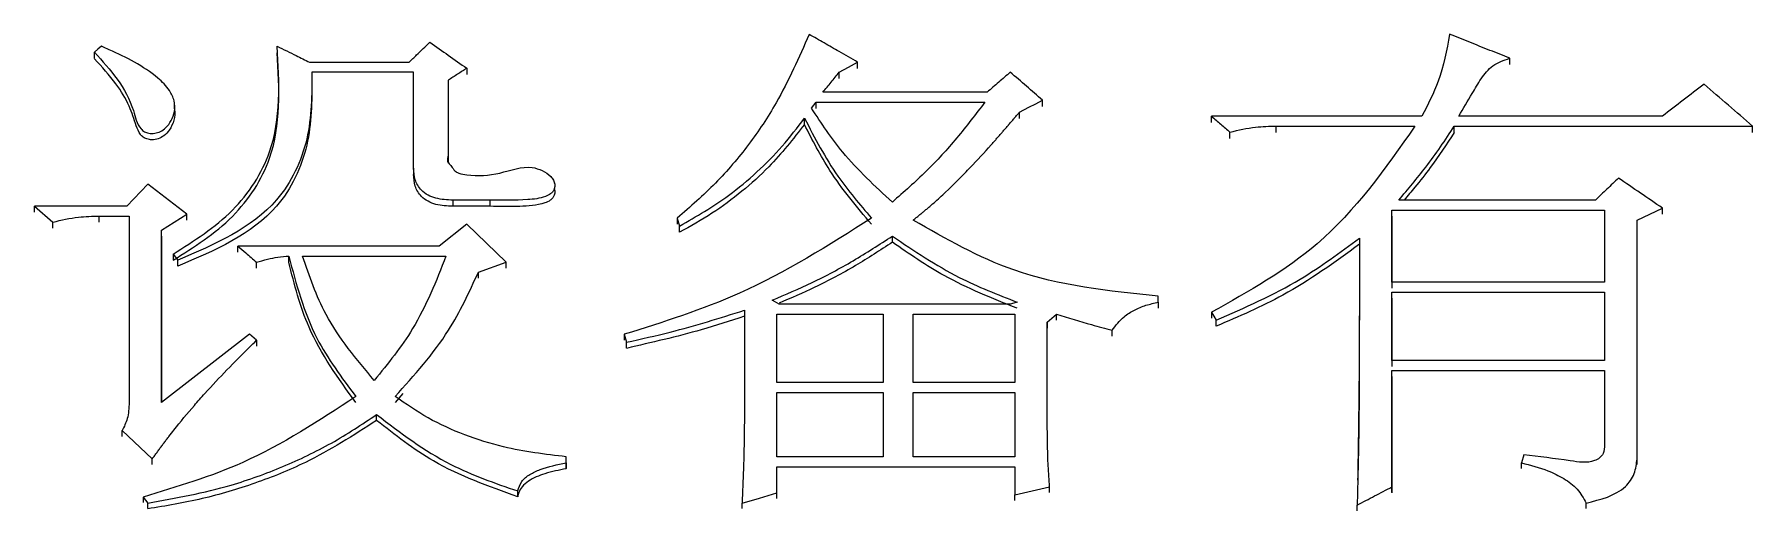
# Model space of a CAD drawing. Header units: millimetres. Extents: x 2278 to 4715, y 679 to 2402.
# Drawn here: x 2843.24 to 2851.28, y 2107.5 to 2109.73 of the extents above; entities that cross this region are included whole.
import ezdxf

# ---------------------------------------------------------------- set-up
doc = ezdxf.new("R2010")
doc.units = ezdxf.units.MM

msp = doc.modelspace()

# ---------------------------------------------------------------- linework, layer by layer
at = {"color": 7, "linetype": 'Continuous', "lineweight": 25}
for p, q in [((2843.5255, 2109.6129), (2843.5255, 2109.6427)), ((2844.5315, 2109.596), (2844.9967, 2109.5961)), ((2845.0183, 2109.5493), (2844.5424, 2109.5493)), ((2844.5424, 2109.5493), (2844.5424, 2109.5197)), ((2845.0183, 2109.1004), (2845.0183, 2109.5493)), ((2845.2671, 2109.568), (2845.2671, 2109.5384)), ((2847.0087, 2109.5197), (2847.0087, 2109.5494)), ((2847.0952, 2109.5664), (2847.0952, 2109.5961)), ((2850.1458, 2109.585), (2850.1458, 2109.6147)), ((2844.543, 2109.4718), (2844.543, 2109.5015)), ((2845.1806, 2109.512), (2845.1806, 2109.1566)), ((2845.1806, 2109.512), (2845.1806, 2109.4824)), ((2845.1806, 2109.4821), (2845.1806, 2109.1272)), ((2843.899, 2109.3793), (2843.899, 2109.4089)), ((2846.8789, 2109.3811), (2846.9005, 2109.4092)), ((2846.9005, 2109.4092), (2847.6902, 2109.4092)), ((2846.9005, 2109.3798), (2846.9005, 2109.4092)), ((2847.701, 2109.4559), (2846.933, 2109.4559)), ((2847.9606, 2109.3891), (2847.9606, 2109.4185)), ((2846.8465, 2109.3051), (2846.8465, 2109.3344)), ((2847.8525, 2109.3331), (2847.8525, 2109.3624)), ((2849.7346, 2109.3437), (2848.7503, 2109.3437)), ((2848.7503, 2109.3144), (2848.7503, 2109.3437)), ((2850.8597, 2109.3437), (2849.9078, 2109.3437)), ((2848.8368, 2109.2397), (2848.8368, 2109.2689)), ((2849.0532, 2109.297), (2849.7022, 2109.297)), ((2849.0532, 2109.2677), (2849.0532, 2109.297)), ((2849.8861, 2109.297), (2851.2815, 2109.297)), ((2849.8861, 2109.2677), (2849.8861, 2109.297)), ((2851.2815, 2109.2678), (2851.2815, 2109.297)), ((2845.1806, 2109.1276), (2845.1806, 2109.1566)), ((2845.0183, 2109.1004), (2845.0183, 2109.0715)), ((2843.7743, 2109.0255), (2843.677, 2108.9225)), ((2843.9582, 2108.885), (2843.7743, 2109.0255)), ((2845.6766, 2109.0296), (2845.6766, 2109.033)), ((2845.6766, 2109.004), (2845.6766, 2109.0062)), ((2843.2443, 2108.9225), (2843.3308, 2108.8475)), ((2843.677, 2108.9225), (2843.2443, 2108.9225)), ((2845.3753, 2108.9506), (2845.2022, 2108.9506)), ((2845.2022, 2108.9506), (2845.2022, 2108.9219)), ((2845.3753, 2108.9215), (2845.2022, 2108.9215)), ((2845.3753, 2108.9506), (2845.3753, 2108.9215)), ((2849.5941, 2108.9038), (2850.5892, 2108.9038)), ((2849.5941, 2108.5663), (2849.5941, 2108.9038)), ((2849.5941, 2108.8752), (2849.5941, 2108.9038)), ((2850.546, 2108.9506), (2849.6265, 2108.9506)), ((2850.5892, 2108.9038), (2850.5893, 2108.5663)), ((2850.8597, 2108.8846), (2850.8597, 2108.9132)), ((2843.3308, 2108.819), (2843.3308, 2108.8475)), ((2843.5472, 2108.8756), (2843.6878, 2108.8756)), ((2843.5472, 2108.8471), (2843.5472, 2108.8756)), ((2843.6878, 2108.8756), (2843.6878, 2108.0026)), ((2843.8392, 2108.81), (2843.9582, 2108.885)), ((2843.9582, 2108.8564), (2843.9582, 2108.885)), ((2845.2671, 2108.8381), (2845.1373, 2108.735)), ((2845.451, 2108.66), (2845.2671, 2108.8381)), ((2846.2515, 2108.8663), (2846.2623, 2108.8288)), ((2846.2515, 2108.8663), (2846.2515, 2108.8378)), ((2846.2623, 2108.8004), (2846.2623, 2108.8288)), ((2849.5941, 2108.8747), (2849.5941, 2108.5377)), ((2850.7407, 2107.7393), (2850.7407, 2108.8569)), ((2850.7407, 2108.8284), (2850.7407, 2108.8569)), ((2843.8393, 2108.0026), (2843.8392, 2108.81)), ((2843.8392, 2108.7816), (2843.8392, 2108.81)), ((2843.8392, 2108.7811), (2843.8393, 2108.0026)), ((2845.1373, 2108.735), (2844.1962, 2108.735)), ((2844.1962, 2108.7067), (2844.1962, 2108.735)), ((2843.8933, 2108.6975), (2843.915, 2108.6694)), ((2843.8933, 2108.6975), (2843.8933, 2108.6693)), ((2843.915, 2108.6412), (2843.915, 2108.6694)), ((2844.2828, 2108.6318), (2844.2828, 2108.66)), ((2844.4342, 2108.6599), (2844.4342, 2108.6881)), ((2844.4991, 2108.6881), (2845.1697, 2108.6882)), ((2845.3212, 2108.6131), (2845.451, 2108.66)), ((2845.451, 2108.6318), (2845.451, 2108.66)), ((2845.3212, 2108.585), (2845.3212, 2108.6131)), ((2848.5015, 2108.4724), (2848.5015, 2108.5006)), ((2848.5015, 2108.4727), (2848.5015, 2108.5006)), ((2850.5893, 2108.5663), (2849.5941, 2108.5663)), ((2849.5941, 2108.5193), (2850.5893, 2108.5193)), ((2849.5941, 2108.2001), (2849.5941, 2108.5193)), ((2849.5941, 2108.4914), (2849.5941, 2108.5193)), ((2850.5893, 2108.5193), (2850.5893, 2108.2001)), ((2846.5652, 2108.4348), (2846.5652, 2107.9086)), ((2846.7275, 2108.463), (2846.695, 2108.4818)), ((2846.7167, 2108.4161), (2847.2143, 2108.4161)), ((2846.7167, 2108.0967), (2846.7167, 2108.4161)), ((2846.7167, 2108.3883), (2846.7167, 2108.4161)), ((2847.8092, 2108.463), (2846.7275, 2108.463)), ((2847.2143, 2108.4161), (2847.2143, 2108.0967)), ((2847.3549, 2108.4161), (2847.8308, 2108.4161)), ((2847.3549, 2108.0967), (2847.3549, 2108.4161)), ((2847.3549, 2108.3883), (2847.3549, 2108.4161)), ((2847.8308, 2108.4161), (2847.8308, 2108.0967)), ((2847.9823, 2108.3785), (2848.0256, 2108.4161)), ((2848.0256, 2108.3883), (2848.0256, 2108.4161)), ((2848.5015, 2108.4724), (2848.5015, 2108.4445)), ((2848.7503, 2108.4255), (2848.7719, 2108.388)), ((2848.7503, 2108.4255), (2848.7503, 2108.3977)), ((2849.5941, 2108.4908), (2849.5941, 2108.172)), ((2847.9823, 2107.8898), (2847.9823, 2108.3785)), ((2847.9823, 2108.3785), (2847.9823, 2108.3508)), ((2848.2852, 2108.3133), (2848.2852, 2108.341)), ((2848.7719, 2108.3602), (2848.7719, 2108.388)), ((2844.2503, 2108.3222), (2843.8393, 2108.0026)), ((2844.2828, 2108.294), (2844.2503, 2108.3222)), ((2844.2828, 2108.294), (2844.2828, 2108.2664)), ((2846.0027, 2108.3222), (2846.0135, 2108.2846)), ((2846.0135, 2108.257), (2846.0135, 2108.2846)), ((2850.5893, 2108.2001), (2849.5941, 2108.2001)), ((2847.2143, 2108.0967), (2846.7167, 2108.0967)), ((2847.8308, 2108.0967), (2847.3549, 2108.0967)), ((2849.5941, 2108.1531), (2850.5893, 2108.1531)), ((2849.5941, 2107.6075), (2849.5941, 2108.1531)), ((2849.5941, 2108.1257), (2849.5941, 2108.1531)), ((2849.5941, 2108.125), (2849.5941, 2107.5801)), ((2850.5893, 2108.1531), (2850.5893, 2107.8052)), ((2844.9678, 2108.0454), (2844.9318, 2108.003)), ((2846.7167, 2108.0497), (2847.2143, 2108.0497)), ((2846.7167, 2107.7487), (2846.7167, 2108.0497)), ((2846.7167, 2108.0225), (2846.7167, 2108.0497)), ((2847.2143, 2108.0497), (2847.2143, 2107.7487)), ((2847.3549, 2108.0497), (2847.8308, 2108.0497)), ((2847.3549, 2107.7487), (2847.3549, 2108.0497)), ((2847.3549, 2108.0225), (2847.3549, 2108.0497)), ((2847.8308, 2108.0497), (2847.8308, 2107.7487)), ((2844.8453, 2107.9192), (2844.8453, 2107.9463)), ((2843.6554, 2107.871), (2843.796, 2107.7392)), ((2843.6554, 2107.844), (2843.6554, 2107.871)), ((2843.796, 2107.7125), (2843.796, 2107.7392)), ((2845.7323, 2107.7204), (2845.7323, 2107.7487)), ((2845.7323, 2107.7219), (2845.7323, 2107.7487)), ((2845.7323, 2107.7204), (2845.7323, 2107.6937)), ((2847.2143, 2107.7487), (2846.7167, 2107.7487)), ((2846.7167, 2107.7016), (2847.8308, 2107.7016)), ((2846.7167, 2107.5792), (2846.7167, 2107.7016)), ((2846.7167, 2107.6749), (2846.7167, 2107.7016)), ((2847.8308, 2107.7487), (2847.3549, 2107.7487)), ((2847.8308, 2107.7016), (2847.8309, 2107.5698)), ((2850.2107, 2107.7581), (2850.1998, 2107.7204)), ((2850.1998, 2107.6938), (2850.1998, 2107.7204)), ((2850.7407, 2107.7126), (2850.7407, 2107.7393)), ((2843.7527, 2107.5603), (2843.7744, 2107.5321)), ((2843.7527, 2107.5603), (2843.7527, 2107.5339)), ((2843.7744, 2107.5057), (2843.7744, 2107.5321)), ((2845.5051, 2107.5621), (2845.5051, 2107.5886)), ((2846.5544, 2107.5057), (2846.5544, 2107.5321)), ((2846.7167, 2107.5527), (2846.7167, 2107.5792)), ((2847.8309, 2107.5433), (2847.8309, 2107.5698)), ((2847.9931, 2107.5809), (2847.9931, 2107.6074)), ((2849.5941, 2107.5809), (2849.5941, 2107.6075)), ((2850.5027, 2107.5057), (2850.5027, 2107.5321)), ((2849.4318, 2107.4963), (2849.4318, 2107.5227))]:
    msp.add_line(p, q, dxfattribs=at)
at = {"color": 7, "linetype": 'Continuous', "lineweight": 25, "flags": 128}
for points in [[(2843.558, 2109.6707), (2843.5417, 2109.6567), (2843.5255, 2109.6427)], [(2847.0087, 2109.5494), (2847.052, 2109.5727), (2847.0952, 2109.5961)], [(2847.8525, 2109.3624), (2847.8964, 2109.3852), (2847.9285, 2109.4019), (2847.9606, 2109.4185)], [(2843.2443, 2108.8938), (2843.2443, 2108.9007), (2843.2443, 2108.9081), (2843.2443, 2108.9225)], [(2850.7407, 2108.8569), (2850.8002, 2108.885), (2850.8597, 2108.9132)], [(2847.2576, 2108.7536), (2847.2576, 2108.7605), (2847.2576, 2108.768), (2847.2576, 2108.782)], [(2847.8417, 2108.4724), (2847.8254, 2108.4677), (2847.8092, 2108.463)], [(2846.0027, 2108.3222), (2846.0027, 2108.3107), (2846.0027, 2108.3023), (2846.0027, 2108.2945)], [(2846.5544, 2107.5321), (2846.6355, 2107.5556), (2846.7167, 2107.5792)], [(2847.8309, 2107.5698), (2847.912, 2107.5886), (2847.9931, 2107.6074)]]:
    msp.add_lwpolyline(points, dxfattribs=at)
at = {"color": 7, "linetype": 'Continuous', "lineweight": 25}
for points, knots in [([(2846.8681, 2109.7268), (2846.8204, 2109.6182), (2846.7415, 2109.4386), (2846.5883, 2109.2077), (2846.4336, 2109.0256), (2846.3124, 2108.9196), (2846.2515, 2108.8663)], [0, 0, 0, 0, 0.33491, 0.554084, 0.775731, 1, 1, 1, 1]), ([(2847.0952, 2109.5961), (2847.0664, 2109.6127), (2847.0141, 2109.6428), (2846.9384, 2109.6863), (2846.8915, 2109.7133), (2846.8681, 2109.7268)], [0, 0, 0, 0, 0.380657, 0.690329, 1, 1, 1, 1]), ([(2849.8644, 2109.7268), (2849.8504, 2109.6525), (2849.8253, 2109.5191), (2849.7625, 2109.3976), (2849.7346, 2109.3437)], [0, 0, 0, 0, 0.556867, 1, 1, 1, 1]), ([(2850.1458, 2109.6148), (2850.1147, 2109.6271), (2850.0523, 2109.652), (2849.9585, 2109.6894), (2849.8958, 2109.7144), (2849.8644, 2109.7269)], [0, 0, 0, 0, 0.331265, 0.665632, 1, 1, 1, 1]), ([(2843.5255, 2109.6427), (2843.5625, 2109.6017), (2843.6369, 2109.5193), (2843.7062, 2109.3962), (2843.7235, 2109.3006), (2843.7584, 2109.2696), (2843.7812, 2109.2625), (2843.8074, 2109.2623), (2843.8353, 2109.2705), (2843.8631, 2109.2905), (2843.8863, 2109.3229), (2843.9028, 2109.3664), (2843.9007, 2109.4167), (2843.8748, 2109.473), (2843.7794, 2109.5662), (2843.663, 2109.6249), (2843.5702, 2109.6654), (2843.558, 2109.6707)], [0, 0, 0, 0, 0.147264, 0.295549, 0.379238, 0.397703, 0.416178, 0.440331, 0.464931, 0.490583, 0.529382, 0.57023, 0.614805, 0.662848, 0.734386, 0.964893, 1, 1, 1, 1]), ([(2843.8933, 2108.6975), (2843.9914, 2108.7598), (2844.1829, 2108.8816), (2844.4053, 2109.2235), (2844.3896, 2109.5016), (2844.3801, 2109.6708)], [0, 0, 0, 0, 0.29142, 0.569226, 1, 1, 1, 1]), ([(2843.8933, 2108.6687), (2843.9914, 2108.731), (2844.1828, 2108.8525), (2844.4053, 2109.1939), (2844.3896, 2109.4718), (2844.3801, 2109.6407)], [0, 0, 0, 0, 0.291558, 0.569369, 1, 1, 1, 1]), ([(2844.3801, 2109.6708), (2844.3949, 2109.6635), (2844.4245, 2109.6489), (2844.475, 2109.624), (2844.5107, 2109.6064), (2844.5315, 2109.596)], [0, 0, 0, 0, 0.293208, 0.586415, 1, 1, 1, 1]), ([(2844.9967, 2109.5961), (2845.0086, 2109.6074), (2845.0307, 2109.6287), (2845.0632, 2109.6598), (2845.0838, 2109.6796), (2845.094, 2109.6895)], [0, 0, 0, 0, 0.365746, 0.682872, 1, 1, 1, 1]), ([(2845.094, 2109.6895), (2845.1229, 2109.6692), (2845.1806, 2109.6288), (2845.2383, 2109.5883), (2845.2671, 2109.568)], [0, 0, 0, 0, 0.4999994, 1, 1, 1, 1]), ([(2843.8982, 2109.3788), (2843.8988, 2109.3772), (2843.9048, 2109.3602), (2843.8989, 2109.3235), (2843.8801, 2109.282), (2843.8533, 2109.2522), (2843.8246, 2109.2365), (2843.7962, 2109.2319), (2843.7715, 2109.2351), (2843.7525, 2109.2443), (2843.7335, 2109.2645), (2843.714, 2109.315), (2843.6902, 2109.3988), (2843.6223, 2109.5056), (2843.5602, 2109.5743), (2843.5255, 2109.6127)], [0, 0, 0, 0, 0.007427, 0.08003, 0.156119, 0.209437, 0.252123, 0.294833, 0.329859, 0.356953, 0.384034, 0.449164, 0.593735, 0.772907, 1, 1, 1, 1]), ([(2844.5424, 2109.5493), (2844.5422, 2109.4447), (2844.5417, 2109.2345), (2844.3669, 2108.8632), (2844.0886, 2108.7439), (2843.915, 2108.6694)], [0, 0, 0, 0, 0.271711, 0.545564, 1, 1, 1, 1]), ([(2845.2671, 2109.568), (2845.2527, 2109.5587), (2845.2239, 2109.54), (2845.195, 2109.5213), (2845.1806, 2109.512)], [0, 0, 0, 0, 0.5, 1, 1, 1, 1]), ([(2846.933, 2109.4559), (2846.9456, 2109.4715), (2846.9708, 2109.5026), (2846.9961, 2109.5338), (2847.0087, 2109.5494)], [0, 0, 0, 0, 0.499997, 1, 1, 1, 1]), ([(2847.8092, 2109.5494), (2847.7912, 2109.5338), (2847.7551, 2109.5026), (2847.719, 2109.4715), (2847.701, 2109.4559)], [0, 0, 0, 0, 0.500001, 1, 1, 1, 1]), ([(2847.9606, 2109.4185), (2847.9354, 2109.4403), (2847.8849, 2109.484), (2847.8344, 2109.5276), (2847.8092, 2109.5494)], [0, 0, 0, 0, 0.5, 1, 1, 1, 1]), ([(2849.9078, 2109.3437), (2849.9287, 2109.3793), (2849.9633, 2109.4379), (2850.0099, 2109.5198), (2850.0628, 2109.5868), (2850.1177, 2109.6053), (2850.1457, 2109.6147)], [0, 0, 0, 0, 0.334928, 0.552034, 0.77193, 1, 1, 1, 1]), ([(2844.5424, 2109.5195), (2844.5422, 2109.4149), (2844.5417, 2109.205), (2844.3668, 2108.8341), (2844.0886, 2108.715), (2843.915, 2108.6407)], [0, 0, 0, 0, 0.27158, 0.545365, 1, 1, 1, 1]), ([(2851.0544, 2109.4933), (2851.0219, 2109.4684), (2850.957, 2109.4185), (2850.8921, 2109.3687), (2850.8597, 2109.3437)], [0, 0, 0, 0, 0.500001, 1, 1, 1, 1]), ([(2851.2815, 2109.297), (2851.2437, 2109.3297), (2851.168, 2109.3952), (2851.0922, 2109.4606), (2851.0544, 2109.4933)], [0, 0, 0, 0, 0.5, 1, 1, 1, 1]), ([(2847.2576, 2108.9413), (2847.1763, 2109.0161), (2847.032, 2109.149), (2846.9254, 2109.3106), (2846.8789, 2109.3811)], [0, 0, 0, 0, 0.56355, 1, 1, 1, 1]), ([(2847.6902, 2109.4092), (2847.6472, 2109.3527), (2847.5617, 2109.2403), (2847.4182, 2109.0825), (2847.3112, 2108.9885), (2847.2576, 2108.9413)], [0, 0, 0, 0, 0.334945, 0.666198, 1, 1, 1, 1]), ([(2846.2623, 2108.8288), (2846.3408, 2108.8742), (2846.4694, 2108.9486), (2846.6256, 2109.0803), (2846.7453, 2109.2009), (2846.8128, 2109.29), (2846.8464, 2109.3344)], [0, 0, 0, 0, 0.345122, 0.565624, 0.783909, 1, 1, 1, 1]), ([(2846.8464, 2109.3048), (2846.7932, 2109.2369), (2846.705, 2109.1245), (2846.555, 2108.9894), (2846.4156, 2108.8857), (2846.3136, 2108.8286), (2846.2623, 2108.7999)], [0, 0, 0, 0, 0.334608, 0.554057, 0.775918, 1, 1, 1, 1]), ([(2846.8465, 2109.3344), (2846.8948, 2109.2414), (2846.9817, 2109.0745), (2847.1053, 2108.9303), (2847.1601, 2108.8664)], [0, 0, 0, 0, 0.556747, 1, 1, 1, 1]), ([(2847.1601, 2108.8374), (2847.0913, 2108.9192), (2846.9691, 2109.0645), (2846.8838, 2109.2317), (2846.8465, 2109.3048)], [0, 0, 0, 0, 0.563004, 1, 1, 1, 1]), ([(2847.3549, 2108.8569), (2847.3573, 2108.8588), (2847.3608, 2108.8617), (2847.3655, 2108.8655), (2847.3703, 2108.8693), (2847.375, 2108.8732), (2847.3797, 2108.877), (2847.3832, 2108.8798), (2847.388, 2108.8837), (2847.3927, 2108.8875), (2847.3974, 2108.8914), (2847.4009, 2108.8943), (2847.4044, 2108.8971), (2847.4091, 2108.901), (2847.4149, 2108.9059), (2847.4207, 2108.9108), (2847.4288, 2108.9176), (2847.453, 2108.9384), (2847.5112, 2108.9914), (2847.5715, 2109.051), (2847.6471, 2109.1291), (2847.6899, 2109.1758), (2847.7259, 2109.2164), (2847.7339, 2109.2254), (2847.7419, 2109.2344), (2847.7498, 2109.2435), (2847.7558, 2109.2503), (2847.7617, 2109.2571), (2847.7696, 2109.2662), (2847.7775, 2109.2753), (2847.7854, 2109.2844), (2847.7913, 2109.2912), (2847.7962, 2109.2969), (2847.8001, 2109.3014), (2847.8041, 2109.306), (2847.808, 2109.3106), (2847.8119, 2109.3151), (2847.8149, 2109.3186), (2847.8188, 2109.3231), (2847.8227, 2109.3277), (2847.8266, 2109.3323), (2847.8296, 2109.3357), (2847.8325, 2109.3391), (2847.8364, 2109.3437), (2847.8403, 2109.3483), (2847.8443, 2109.3528), (2847.848, 2109.3572), (2847.8507, 2109.3604), (2847.8525, 2109.3624)], [0, 0, 0, 0, 0.012754, 0.019131, 0.0255081, 0.0382621, 0.0446391, 0.0510162, 0.0573932, 0.0701472, 0.0765243, 0.0829013, 0.0892783, 0.0956553, 0.1084094, 0.1211635, 0.1275405, 0.1530491, 0.2551015, 0.4592227, 0.5102396, 0.714344, 0.727098, 0.7398521, 0.7653602, 0.7781143, 0.7908683, 0.8036224, 0.8163764, 0.8418845, 0.8546386, 0.8673926, 0.8801467, 0.8865237, 0.8929007, 0.9056548, 0.9120318, 0.9184088, 0.9247859, 0.9375399, 0.9439169, 0.950294, 0.956671, 0.963048, 0.975802, 0.9821791, 0.9885561, 1, 1, 1, 1]), ([(2848.7503, 2109.3437), (2848.7647, 2109.3312), (2848.7936, 2109.3063), (2848.8224, 2109.2814), (2848.8368, 2109.2689)], [0, 0, 0, 0, 0.5, 1, 1, 1, 1]), ([(2849.7022, 2109.297), (2849.5636, 2109.0991), (2849.3125, 2108.7405), (2848.9243, 2108.523), (2848.7503, 2108.4255)], [0, 0, 0, 0, 0.551948, 1, 1, 1, 1]), ([(2848.8368, 2109.2689), (2848.8766, 2109.2782), (2848.9477, 2109.2948), (2849.0209, 2109.2963), (2849.0532, 2109.297)], [0, 0, 0, 0, 0.558835, 1, 1, 1, 1]), ([(2849.6265, 2108.9506), (2849.6697, 2109.0015), (2849.7381, 2109.0821), (2849.8223, 2109.1994), (2849.8648, 2109.2644), (2849.8861, 2109.297)], [0, 0, 0, 0, 0.460317, 0.729933, 1, 1, 1, 1]), ([(2849.8861, 2109.2674), (2849.8495, 2109.2121), (2849.7916, 2109.1244), (2849.7107, 2109.0204), (2849.6682, 2108.9707), (2849.6511, 2108.9506)], [0, 0, 0, 0, 0.5049737, 0.8003061, 1, 1, 1, 1]), ([(2845.1806, 2109.1566), (2845.1793, 2109.1526), (2845.177, 2109.1455), (2845.1757, 2109.1362), (2845.1772, 2109.1292), (2845.1844, 2109.1209), (2845.1966, 2109.1082), (2845.2081, 2109.0878), (2845.2341, 2109.0736), (2845.3055, 2109.0619), (2845.4218, 2109.0681), (2845.5393, 2109.1173), (2845.621, 2109.0905), (2845.6548, 2109.0687), (2845.6735, 2109.0448), (2845.6793, 2109.025), (2845.6779, 2109.0063), (2845.6708, 2108.9907), (2845.6565, 2108.9769), (2845.6176, 2108.9587), (2845.5207, 2108.9481), (2845.434, 2108.9496), (2845.3753, 2108.9506)], [0, 0, 0, 0, 0.0138, 0.025127, 0.031098, 0.037099, 0.060784, 0.089374, 0.112534, 0.153888, 0.320046, 0.483741, 0.537098, 0.589789, 0.612612, 0.635583, 0.657284, 0.674402, 0.691535, 0.721107, 0.811251, 1, 1, 1, 1]), ([(2845.2022, 2108.9506), (2845.1752, 2108.9517), (2845.1222, 2108.9539), (2845.0542, 2108.988), (2845.0217, 2109.0447), (2845.0194, 2109.0819), (2845.0183, 2109.1004)], [0, 0, 0, 0, 0.293529, 0.577239, 0.79045, 1, 1, 1, 1]), ([(2845.2022, 2108.9215), (2845.1752, 2108.9226), (2845.1222, 2108.9248), (2845.0543, 2108.9588), (2845.0217, 2109.0155), (2845.0194, 2109.0527), (2845.0183, 2109.0711)], [0, 0, 0, 0, 0.293693, 0.577474, 0.790597, 1, 1, 1, 1]), ([(2845.6757, 2109.0034), (2845.6768, 2109.0001), (2845.6798, 2108.9905), (2845.6773, 2108.9751), (2845.6697, 2108.96), (2845.6546, 2108.9465), (2845.6043, 2108.9247), (2845.5069, 2108.9196), (2845.4215, 2108.9208), (2845.3753, 2108.9215)], [0, 0, 0, 0, 0.031002, 0.089187, 0.134339, 0.17946, 0.263265, 0.602046, 1, 1, 1, 1]), ([(2850.6541, 2109.0536), (2850.6361, 2109.0365), (2850.6001, 2109.0021), (2850.564, 2108.9678), (2850.546, 2108.9506)], [0, 0, 0, 0, 0.500002, 1, 1, 1, 1]), ([(2850.8597, 2108.9132), (2850.8254, 2108.9366), (2850.7569, 2108.9834), (2850.6884, 2109.0302), (2850.6541, 2109.0536)], [0, 0, 0, 0, 0.499999, 1, 1, 1, 1]), ([(2843.3308, 2108.8475), (2843.3706, 2108.8568), (2843.4417, 2108.8735), (2843.5149, 2108.875), (2843.5472, 2108.8756)], [0, 0, 0, 0, 0.558839, 1, 1, 1, 1]), ([(2847.1601, 2108.8664), (2846.9593, 2108.7387), (2846.5977, 2108.5089), (2846.1858, 2108.3796), (2846.0027, 2108.3222)], [0, 0, 0, 0, 0.555577, 1, 1, 1, 1]), ([(2848.5015, 2108.5006), (2848.27, 2108.5245), (2847.8602, 2108.5669), (2847.5081, 2108.769), (2847.3549, 2108.8569)], [0, 0, 0, 0, 0.56492, 1, 1, 1, 1]), ([(2844.1962, 2108.735), (2844.2086, 2108.7243), (2844.2292, 2108.7065), (2844.258, 2108.6815), (2844.2745, 2108.6672), (2844.2828, 2108.66)], [0, 0, 0, 0, 0.428366, 0.714185, 1, 1, 1, 1]), ([(2846.695, 2108.4818), (2846.758, 2108.5086), (2846.8875, 2108.5638), (2847.0758, 2108.6641), (2847.1968, 2108.7426), (2847.2576, 2108.782)], [0, 0, 0, 0, 0.320214, 0.659112, 1, 1, 1, 1]), ([(2847.2576, 2108.7531), (2847.2007, 2108.7159), (2847.0835, 2108.6395), (2846.9059, 2108.5448), (2846.7837, 2108.4921), (2846.7279, 2108.468)], [0, 0, 0, 0, 0.339407, 0.698467, 1, 1, 1, 1]), ([(2847.2576, 2108.782), (2847.3595, 2108.7132), (2847.5426, 2108.5895), (2847.7498, 2108.5084), (2847.8417, 2108.4725)], [0, 0, 0, 0, 0.556532, 1, 1, 1, 1]), ([(2847.8417, 2108.444), (2847.7252, 2108.4905), (2847.5184, 2108.5731), (2847.3368, 2108.6984), (2847.2576, 2108.7531)], [0, 0, 0, 0, 0.563368, 1, 1, 1, 1]), ([(2848.7719, 2108.388), (2848.9064, 2108.447), (2849.145, 2108.5517), (2849.3521, 2108.7055), (2849.4426, 2108.7726)], [0, 0, 0, 0, 0.563405, 1, 1, 1, 1]), ([(2849.4426, 2108.7437), (2849.3263, 2108.6593), (2849.1173, 2108.5076), (2848.878, 2108.4051), (2848.7719, 2108.3596)], [0, 0, 0, 0, 0.556386, 1, 1, 1, 1]), ([(2849.4426, 2108.7726), (2849.4426, 2108.7419), (2849.4425, 2108.7035), (2849.4424, 2108.6613), (2849.4424, 2108.6421), (2849.4423, 2108.6229), (2849.4423, 2108.6037), (2849.4423, 2108.5845), (2849.4422, 2108.5653), (2849.4422, 2108.5461), (2849.4422, 2108.5269), (2849.4421, 2108.5), (2849.442, 2108.4693), (2849.442, 2108.4309), (2849.4419, 2108.3925), (2849.4418, 2108.354), (2849.4417, 2108.3156), (2849.4416, 2108.2772), (2849.4415, 2108.2387), (2849.4414, 2108.2003), (2849.4413, 2108.1618), (2849.4411, 2108.1233), (2849.441, 2108.0849), (2849.4408, 2108.0002), (2849.4399, 2107.9078), (2849.4384, 2107.8154), (2849.4375, 2107.7692), (2849.4367, 2107.7307), (2849.436, 2107.6999), (2849.4355, 2107.6767), (2849.435, 2107.6536), (2849.4344, 2107.6305), (2849.4339, 2107.6074), (2849.4334, 2107.5881), (2849.4329, 2107.5682), (2849.4324, 2107.5477), (2849.432, 2107.531), (2849.4318, 2107.5227)], [0, 0, 0, 0, 0.073851, 0.092313, 0.101545, 0.120007, 0.13847, 0.147702, 0.166164, 0.184627, 0.193858, 0.212321, 0.249246, 0.267709, 0.304634, 0.34156, 0.360022, 0.396948, 0.433873, 0.452336, 0.489261, 0.526187, 0.544649, 0.581575, 0.729279, 0.766204, 0.803129, 0.840055, 0.858517, 0.87698, 0.895443, 0.913906, 0.932368, 0.950831, 0.960062, 0.980031, 1, 1, 1, 1]), ([(2844.2828, 2108.66), (2844.3, 2108.6647), (2844.3334, 2108.6736), (2844.3837, 2108.6852), (2844.4173, 2108.6871), (2844.4342, 2108.6881)], [0, 0, 0, 0, 0.3484066, 0.6722881, 1, 1, 1, 1]), ([(2844.4342, 2108.6881), (2844.4694, 2108.5561), (2844.5328, 2108.3185), (2844.6817, 2108.1194), (2844.7479, 2108.0309)], [0, 0, 0, 0, 0.555454, 1, 1, 1, 1]), ([(2844.7479, 2108.003), (2844.6659, 2108.1167), (2844.5203, 2108.3184), (2844.4604, 2108.5558), (2844.4342, 2108.6594)], [0, 0, 0, 0, 0.563754, 1, 1, 1, 1]), ([(2844.8345, 2108.1062), (2844.7513, 2108.2052), (2844.6037, 2108.381), (2844.5309, 2108.5948), (2844.4991, 2108.6881)], [0, 0, 0, 0, 0.56317, 1, 1, 1, 1]), ([(2845.1697, 2108.6882), (2845.1239, 2108.5716), (2845.0415, 2108.3618), (2844.8982, 2108.1848), (2844.8345, 2108.1062)], [0, 0, 0, 0, 0.555585, 1, 1, 1, 1]), ([(2844.9318, 2108.0309), (2845.0215, 2108.1305), (2845.1806, 2108.3072), (2845.2785, 2108.5202), (2845.3212, 2108.6131)], [0, 0, 0, 0, 0.563739, 1, 1, 1, 1]), ([(2846.0135, 2108.2846), (2846.0822, 2108.3001), (2846.2096, 2108.3288), (2846.3933, 2108.3801), (2846.5079, 2108.4166), (2846.5652, 2108.4348)], [0, 0, 0, 0, 0.368755, 0.684174, 1, 1, 1, 1]), ([(2848.0256, 2108.4161), (2848.0801, 2108.3995), (2848.1663, 2108.3734), (2848.2532, 2108.3497), (2848.2852, 2108.341)], [0, 0, 0, 0, 0.632425, 1, 1, 1, 1]), ([(2848.2852, 2108.341), (2848.3026, 2108.3635), (2848.3317, 2108.4011), (2848.3893, 2108.4373), (2848.4436, 2108.4596), (2848.4821, 2108.4681), (2848.5015, 2108.4724)], [0, 0, 0, 0, 0.330275, 0.550122, 0.773937, 1, 1, 1, 1]), ([(2849.442, 2108.4522), (2849.4414, 2108.3027), (2849.4406, 2108.0693), (2849.4368, 2107.8064), (2849.4344, 2107.6775), (2849.434, 2107.6411), (2849.434, 2107.6401), (2849.434, 2107.6398), (2849.434, 2107.6397), (2849.434, 2107.6397), (2849.434, 2107.6397)], [0, 0, 0, 0, 0.538947, 0.84135, 0.9945, 0.997599, 0.998704, 0.99955, 0.999901, 1, 1, 1, 1]), ([(2846.5652, 2108.4064), (2846.4984, 2108.3848), (2846.3744, 2108.3446), (2846.1896, 2108.297), (2846.0722, 2108.2699), (2846.0135, 2108.2564)], [0, 0, 0, 0, 0.368815, 0.684259, 1, 1, 1, 1]), ([(2843.796, 2107.7392), (2843.7997, 2107.7443), (2843.8052, 2107.7518), (2843.8125, 2107.7619), (2843.8199, 2107.7719), (2843.8273, 2107.782), (2843.8347, 2107.792), (2843.8402, 2107.7995), (2843.8477, 2107.8095), (2843.8552, 2107.8195), (2843.8627, 2107.8295), (2843.8683, 2107.8369), (2843.8797, 2107.8518), (2843.9199, 2107.9035), (2843.9759, 2107.9707), (2844.0916, 2108.1022), (2844.1903, 2108.2022), (2844.2721, 2108.2834), (2844.2828, 2108.294)], [0, 0, 0, 0, 0.025377, 0.038065, 0.050754, 0.076131, 0.088819, 0.101507, 0.114196, 0.139573, 0.152261, 0.16495, 0.177638, 0.228393, 0.431466, 0.532978, 0.939243, 1, 1, 1, 1]), ([(2844.7479, 2108.0309), (2844.5767, 2107.9182), (2844.268, 2107.7152), (2843.9114, 2107.608), (2843.7527, 2107.5603)], [0, 0, 0, 0, 0.554852, 1, 1, 1, 1]), ([(2845.7323, 2107.7487), (2845.6336, 2107.7604), (2845.4716, 2107.7797), (2845.2564, 2107.8483), (2845.0843, 2107.9253), (2844.9824, 2107.9959), (2844.9318, 2108.0309)], [0, 0, 0, 0, 0.343988, 0.565055, 0.783969, 1, 1, 1, 1]), ([(2843.6878, 2108.0026), (2843.6865, 2107.977), (2843.6843, 2107.9311), (2843.6642, 2107.8894), (2843.6554, 2107.871)], [0, 0, 0, 0, 0.557224, 1, 1, 1, 1]), ([(2843.7744, 2107.5321), (2843.906, 2107.5557), (2844.1221, 2107.5945), (2844.4072, 2107.6991), (2844.6367, 2107.8076), (2844.776, 2107.9002), (2844.8453, 2107.9463)], [0, 0, 0, 0, 0.3437, 0.56446, 0.78335, 1, 1, 1, 1]), ([(2844.8453, 2107.9463), (2844.9567, 2107.8613), (2845.1573, 2107.7083), (2845.398, 2107.6255), (2845.5051, 2107.5886)], [0, 0, 0, 0, 0.554975, 1, 1, 1, 1]), ([(2844.8453, 2107.9185), (2844.7365, 2107.8489), (2844.5564, 2107.7336), (2844.2769, 2107.6216), (2844.0301, 2107.547), (2843.8598, 2107.5189), (2843.7744, 2107.5048)], [0, 0, 0, 0, 0.335493, 0.555469, 0.777124, 1, 1, 1, 1]), ([(2845.5051, 2107.5613), (2845.3696, 2107.6098), (2845.1296, 2107.6958), (2844.9315, 2107.8509), (2844.8453, 2107.9185)], [0, 0, 0, 0, 0.564668, 1, 1, 1, 1]), ([(2846.5652, 2107.9086), (2846.5649, 2107.8723), (2846.5642, 2107.7997), (2846.5608, 2107.6742), (2846.5568, 2107.585), (2846.5544, 2107.5321)], [0, 0, 0, 0, 0.289216, 0.578434, 1, 1, 1, 1]), ([(2847.9931, 2107.6074), (2847.9907, 2107.6404), (2847.986, 2107.7038), (2847.9833, 2107.798), (2847.9826, 2107.8592), (2847.9823, 2107.8898)], [0, 0, 0, 0, 0.350188, 0.675022, 1, 1, 1, 1]), ([(2850.5893, 2107.8052), (2850.5886, 2107.7909), (2850.5873, 2107.7679), (2850.5666, 2107.7422), (2850.5165, 2107.7159), (2850.3903, 2107.7364), (2850.2821, 2107.7495), (2850.2107, 2107.7581)], [0, 0, 0, 0, 0.1006488, 0.1620174, 0.226226, 0.4894859, 1, 1, 1, 1]), ([(2845.5051, 2107.5886), (2845.51, 2107.6041), (2845.5198, 2107.6359), (2845.5619, 2107.668), (2845.6315, 2107.6998), (2845.6906, 2107.7119), (2845.7323, 2107.7204)], [0, 0, 0, 0, 0.175771, 0.359485, 0.548639, 1, 1, 1, 1]), ([(2845.7323, 2107.6929), (2845.6986, 2107.6861), (2845.6372, 2107.6737), (2845.5658, 2107.6447), (2845.5262, 2107.611), (2845.5099, 2107.5848), (2845.5065, 2107.568), (2845.5051, 2107.5613)], [0, 0, 0, 0, 0.36709, 0.669259, 0.811722, 0.924466, 1, 1, 1, 1]), ([(2845.7323, 2107.6929), (2845.7323, 2107.6982), (2845.7323, 2107.7076), (2845.7323, 2107.717), (2845.7323, 2107.7211)], [0, 0, 0, 0, 0.56, 1, 1, 1, 1]), ([(2850.1998, 2107.7204), (2850.2419, 2107.7096), (2850.3109, 2107.6917), (2850.3987, 2107.6488), (2850.4647, 2107.6004), (2850.4902, 2107.5546), (2850.5027, 2107.5321)], [0, 0, 0, 0, 0.348454, 0.571203, 0.789125, 1, 1, 1, 1]), ([(2850.5027, 2107.5321), (2850.5708, 2107.5485), (2850.6642, 2107.571), (2850.7331, 2107.668), (2850.7382, 2107.7157), (2850.7407, 2107.7393)], [0, 0, 0, 0, 0.57516, 0.790026, 1, 1, 1, 1])]:
    msp.add_open_spline(points, degree=3, knots=knots, dxfattribs=at)
msp.add_open_spline([(2849.4318, 2107.5227), (2849.4589, 2107.5368), (2849.5129, 2107.5651), (2849.567, 2107.5933), (2849.5941, 2107.6075)], degree=3, dxfattribs=at)

doc.saveas('drawing.dxf')
